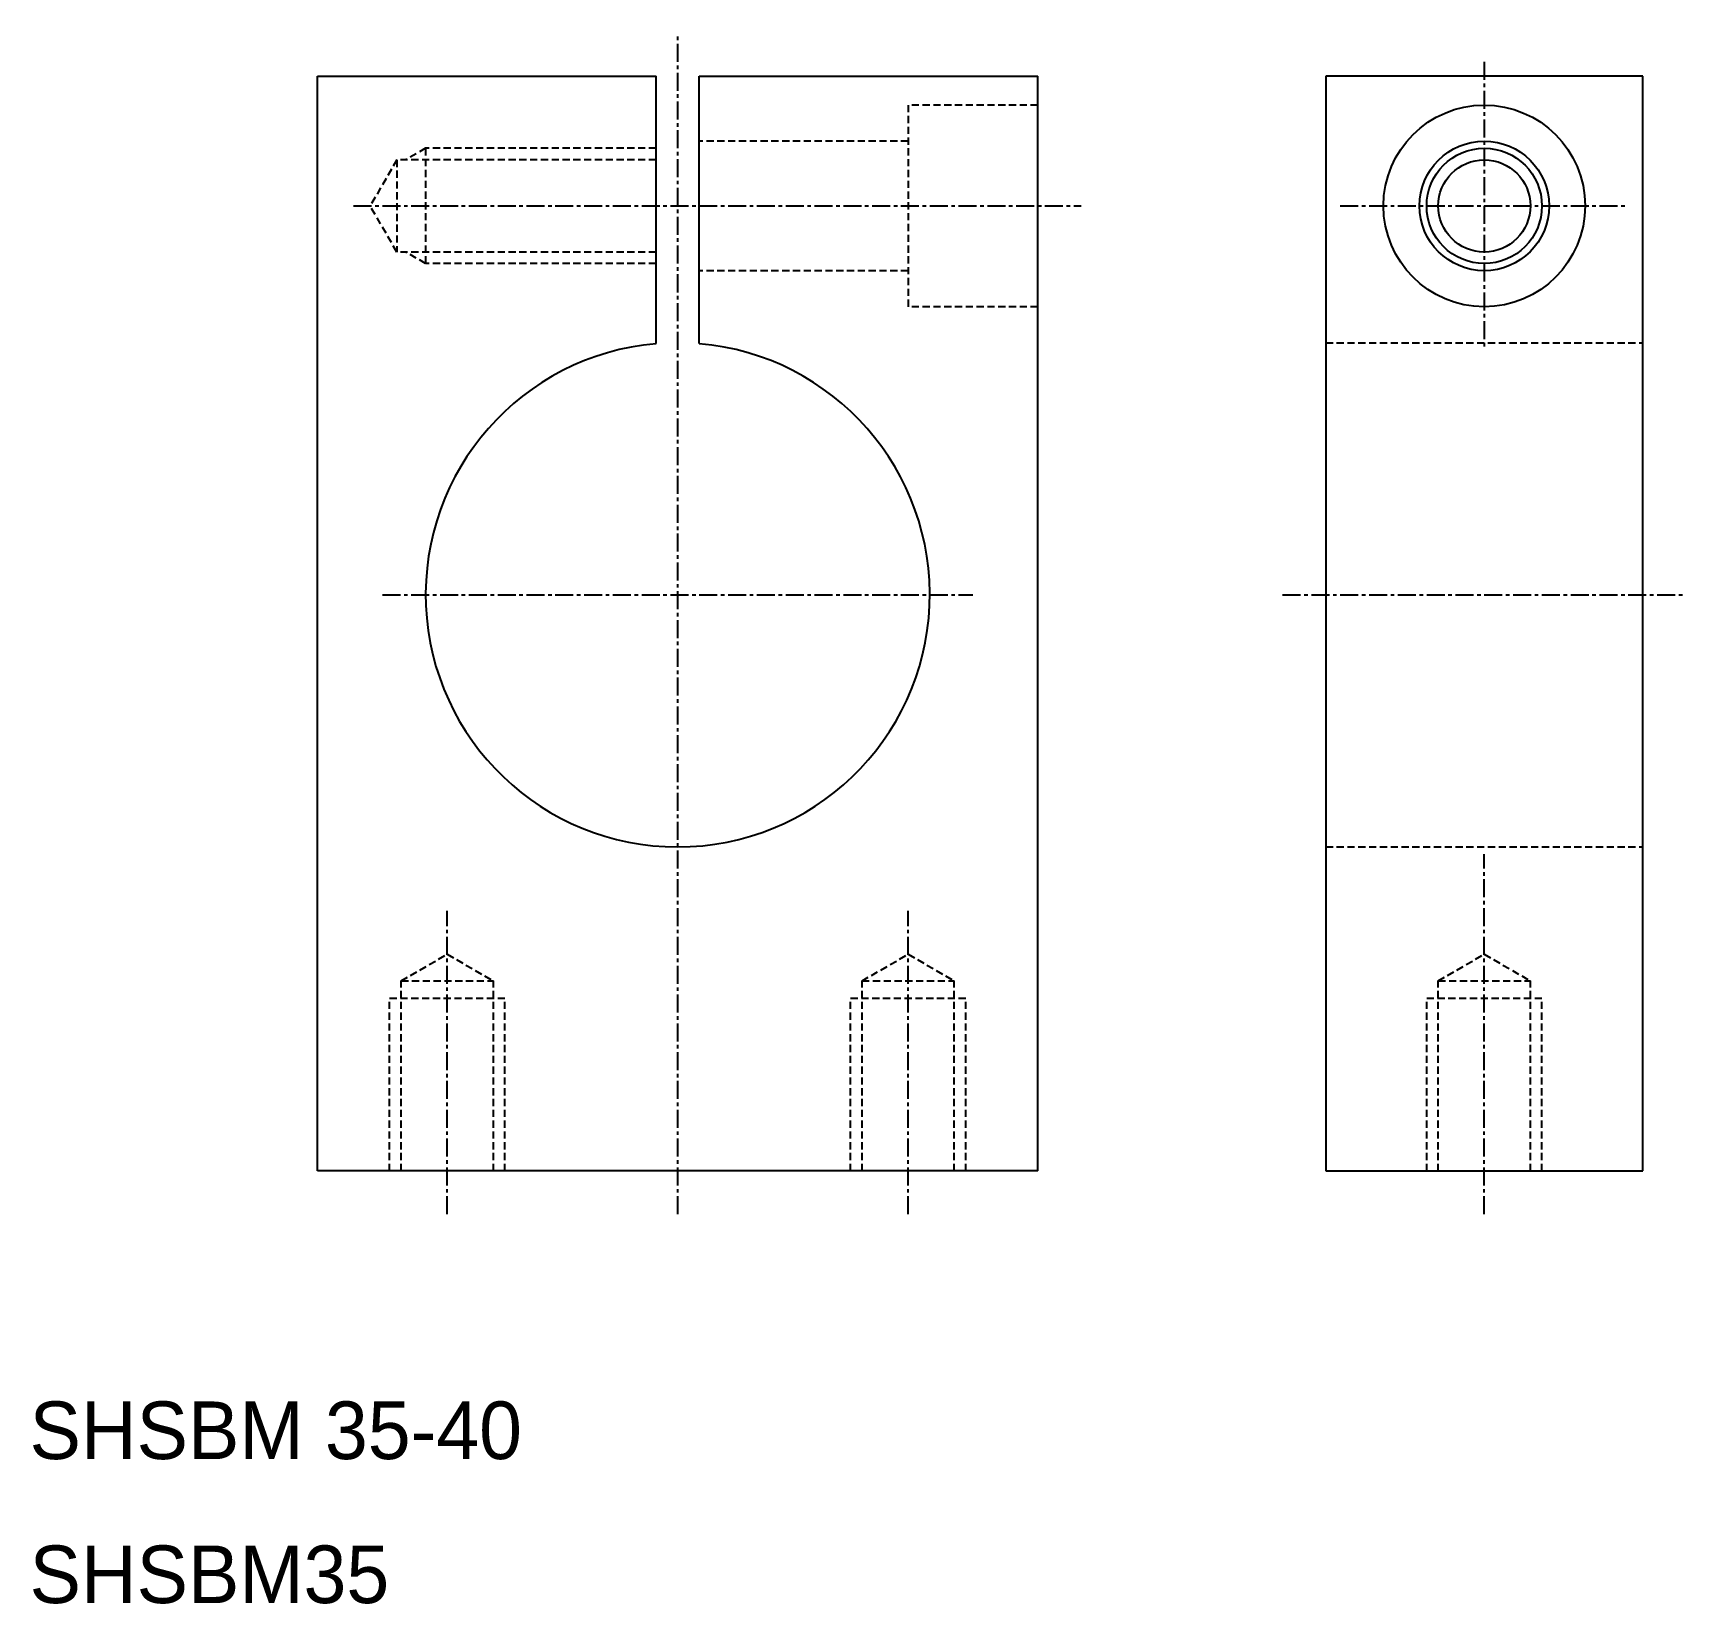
# Model space of a CAD drawing. Extents: x 10 to 125, y 10 to 119.
import ezdxf

# ---------------------------------------------------------------- set-up
doc = ezdxf.new("R2010")
doc.units = 0
doc.linetypes.add('CENTER', pattern=[2, 1.25, -0.25, 0.25, -0.25])
doc.linetypes.add('DASHED', pattern=[0.75, 0.5, -0.25])
doc.layers.get('0').update_dxf_attribs({"linetype": 'CONTINUOUS'})
doc.layers.add('CENTER', color=1, linetype='CENTER')

msp = doc.modelspace()

# ---------------------------------------------------------------- linework, layer by layer
at = {"color": 7, "linetype": 'CONTINUOUS'}
for p, q in [((30, 40), (30, 116)), ((30, 116), (53.5, 116)), ((53.5, 97.44), (53.5, 116)), ((56.5, 97.44), (56.5, 116)), ((56.5, 116), (80, 116)), ((80, 40), (80, 116)), ((100, 116), (100, 40)), ((122, 116), (100, 116)), ((122, 40), (122, 116)), ((80, 40), (30, 40)), ((100, 40), (122, 40))]:
    msp.add_line(p, q, dxfattribs=at)
at = {"color": 3, "linetype": 'DASHED'}
for p, q in [((80, 114), (71, 114)), ((71, 114), (71, 100)), ((71, 111.5), (56.5, 111.5)), ((35.5, 110.2), (33.65, 107)), ((53.5, 110.2), (35.5, 110.2)), ((35.5, 110.2), (35.5, 103.8)), ((37.5, 111), (36.11, 110.2)), ((53.5, 111), (37.5, 111)), ((37.5, 111), (37.5, 103)), ((35.5, 103.8), (33.65, 107)), ((53.5, 103.8), (35.5, 103.8)), ((37.5, 103), (36.11, 103.8)), ((53.5, 103), (37.5, 103)), ((71, 102.5), (56.5, 102.5)), ((80, 100), (71, 100)), ((100, 97.5), (122, 97.5)), ((100, 62.5), (122, 62.5)), ((35.8, 53.2), (39, 55.05)), ((39, 55.05), (42.2, 53.2)), ((67.8, 53.2), (71, 55.05)), ((71, 55.05), (74.2, 53.2)), ((107.8, 53.2), (111, 55.05)), ((111, 55.05), (114.2, 53.2)), ((35.8, 40), (35.8, 53.2)), ((35.8, 53.2), (42.2, 53.2)), ((42.2, 40), (42.2, 53.2)), ((67.8, 40), (67.8, 53.2)), ((67.8, 53.2), (74.2, 53.2)), ((74.2, 40), (74.2, 53.2)), ((107.8, 40), (107.8, 53.2)), ((107.8, 53.2), (114.2, 53.2)), ((114.2, 40), (114.2, 53.2)), ((35, 40), (35, 52)), ((35, 52), (43, 52)), ((43, 40), (43, 52)), ((67, 40), (67, 52)), ((67, 52), (75, 52)), ((75, 40), (75, 52)), ((107, 40), (107, 52)), ((107, 52), (115, 52)), ((115, 40), (115, 52))]:
    msp.add_line(p, q, dxfattribs=at)
at = {"color": 7, "linetype": 'CONTINUOUS'}
for radius in [7, 4.5, 3.2]:
    msp.add_circle((111, 107), radius, dxfattribs=at)
at = {"color": 3, "linetype": 'CONTINUOUS'}
msp.add_circle((111, 107), 4, dxfattribs=at)
at = {"color": 7, "linetype": 'CONTINUOUS'}
msp.add_arc((55, 80), 17.5, 94.9171, 85.0829, dxfattribs=at)
at = {"layer": 'CENTER', "color": 1, "linetype": 'CENTER'}
for p, q in [((55, 37), (55, 119)), ((111, 117), (111, 97)), ((32.5, 107), (83, 107)), ((101, 107), (121, 107)), ((34.5, 80), (75.5, 80)), ((97, 80), (125, 80)), ((111, 37), (111, 62)), ((39, 37), (39, 58.05)), ((71, 37), (71, 58.05)), ((111, 37), (111, 58.05))]:
    msp.add_line(p, q, dxfattribs=at)

# ---------------------------------------------------------------- texts
at = {"color": 7, "linetype": 'CONTINUOUS'}
for s, p in [('SHSBM 35-40', (10, 20)), ('SHSBM35', (10, 10))]:
    msp.add_text(s, height=4, dxfattribs=at).set_placement(p)

doc.saveas('drawing.dxf')
